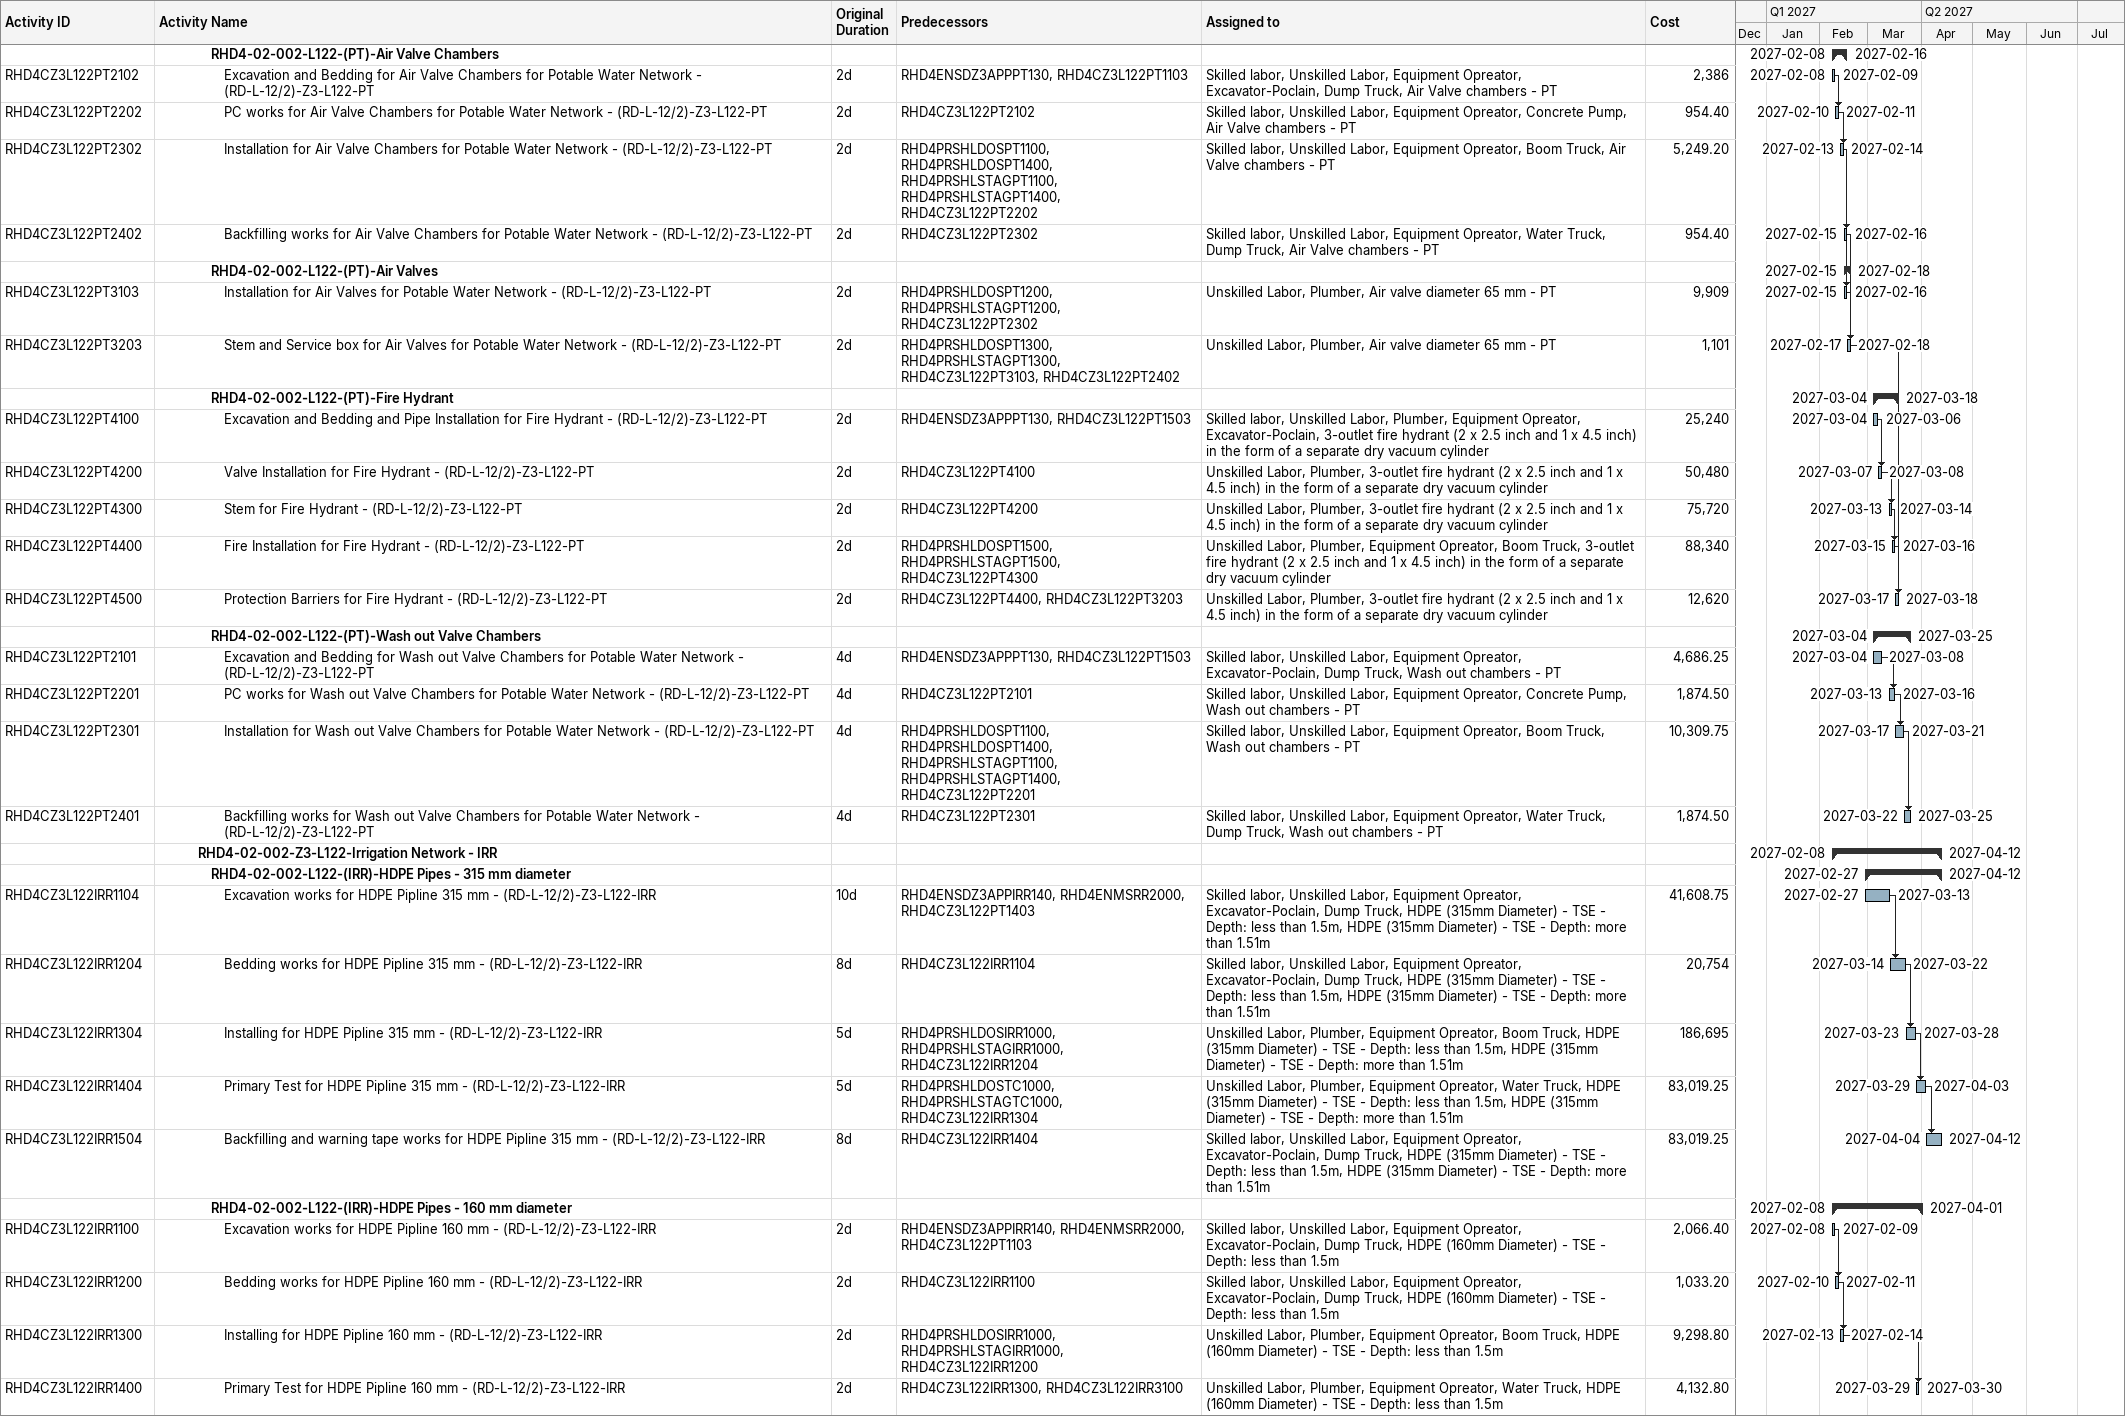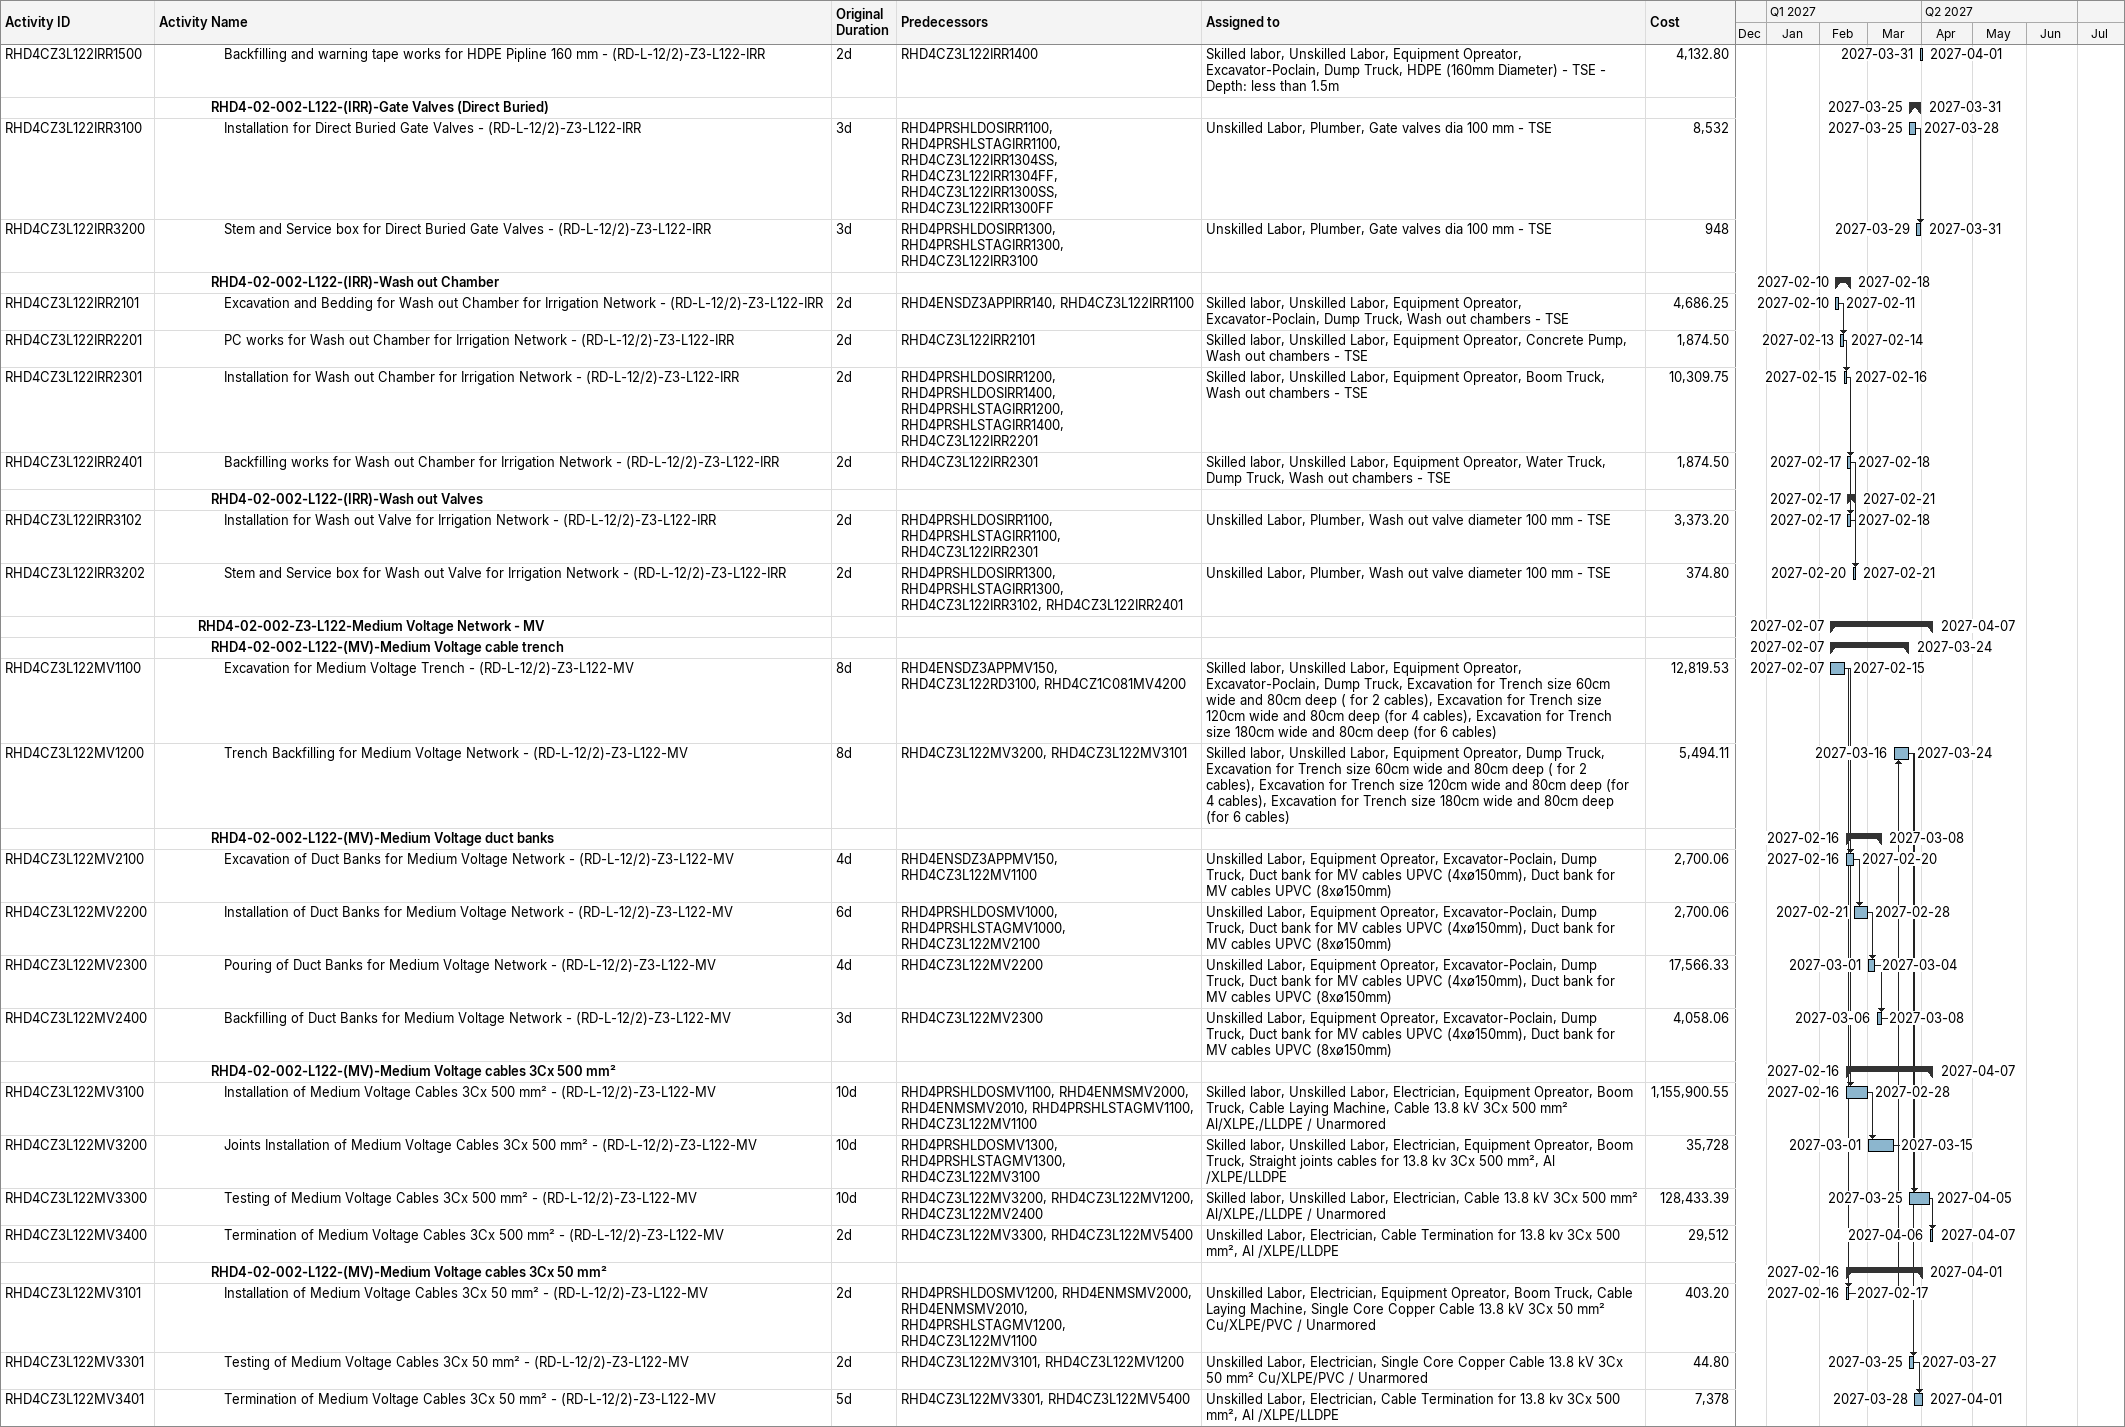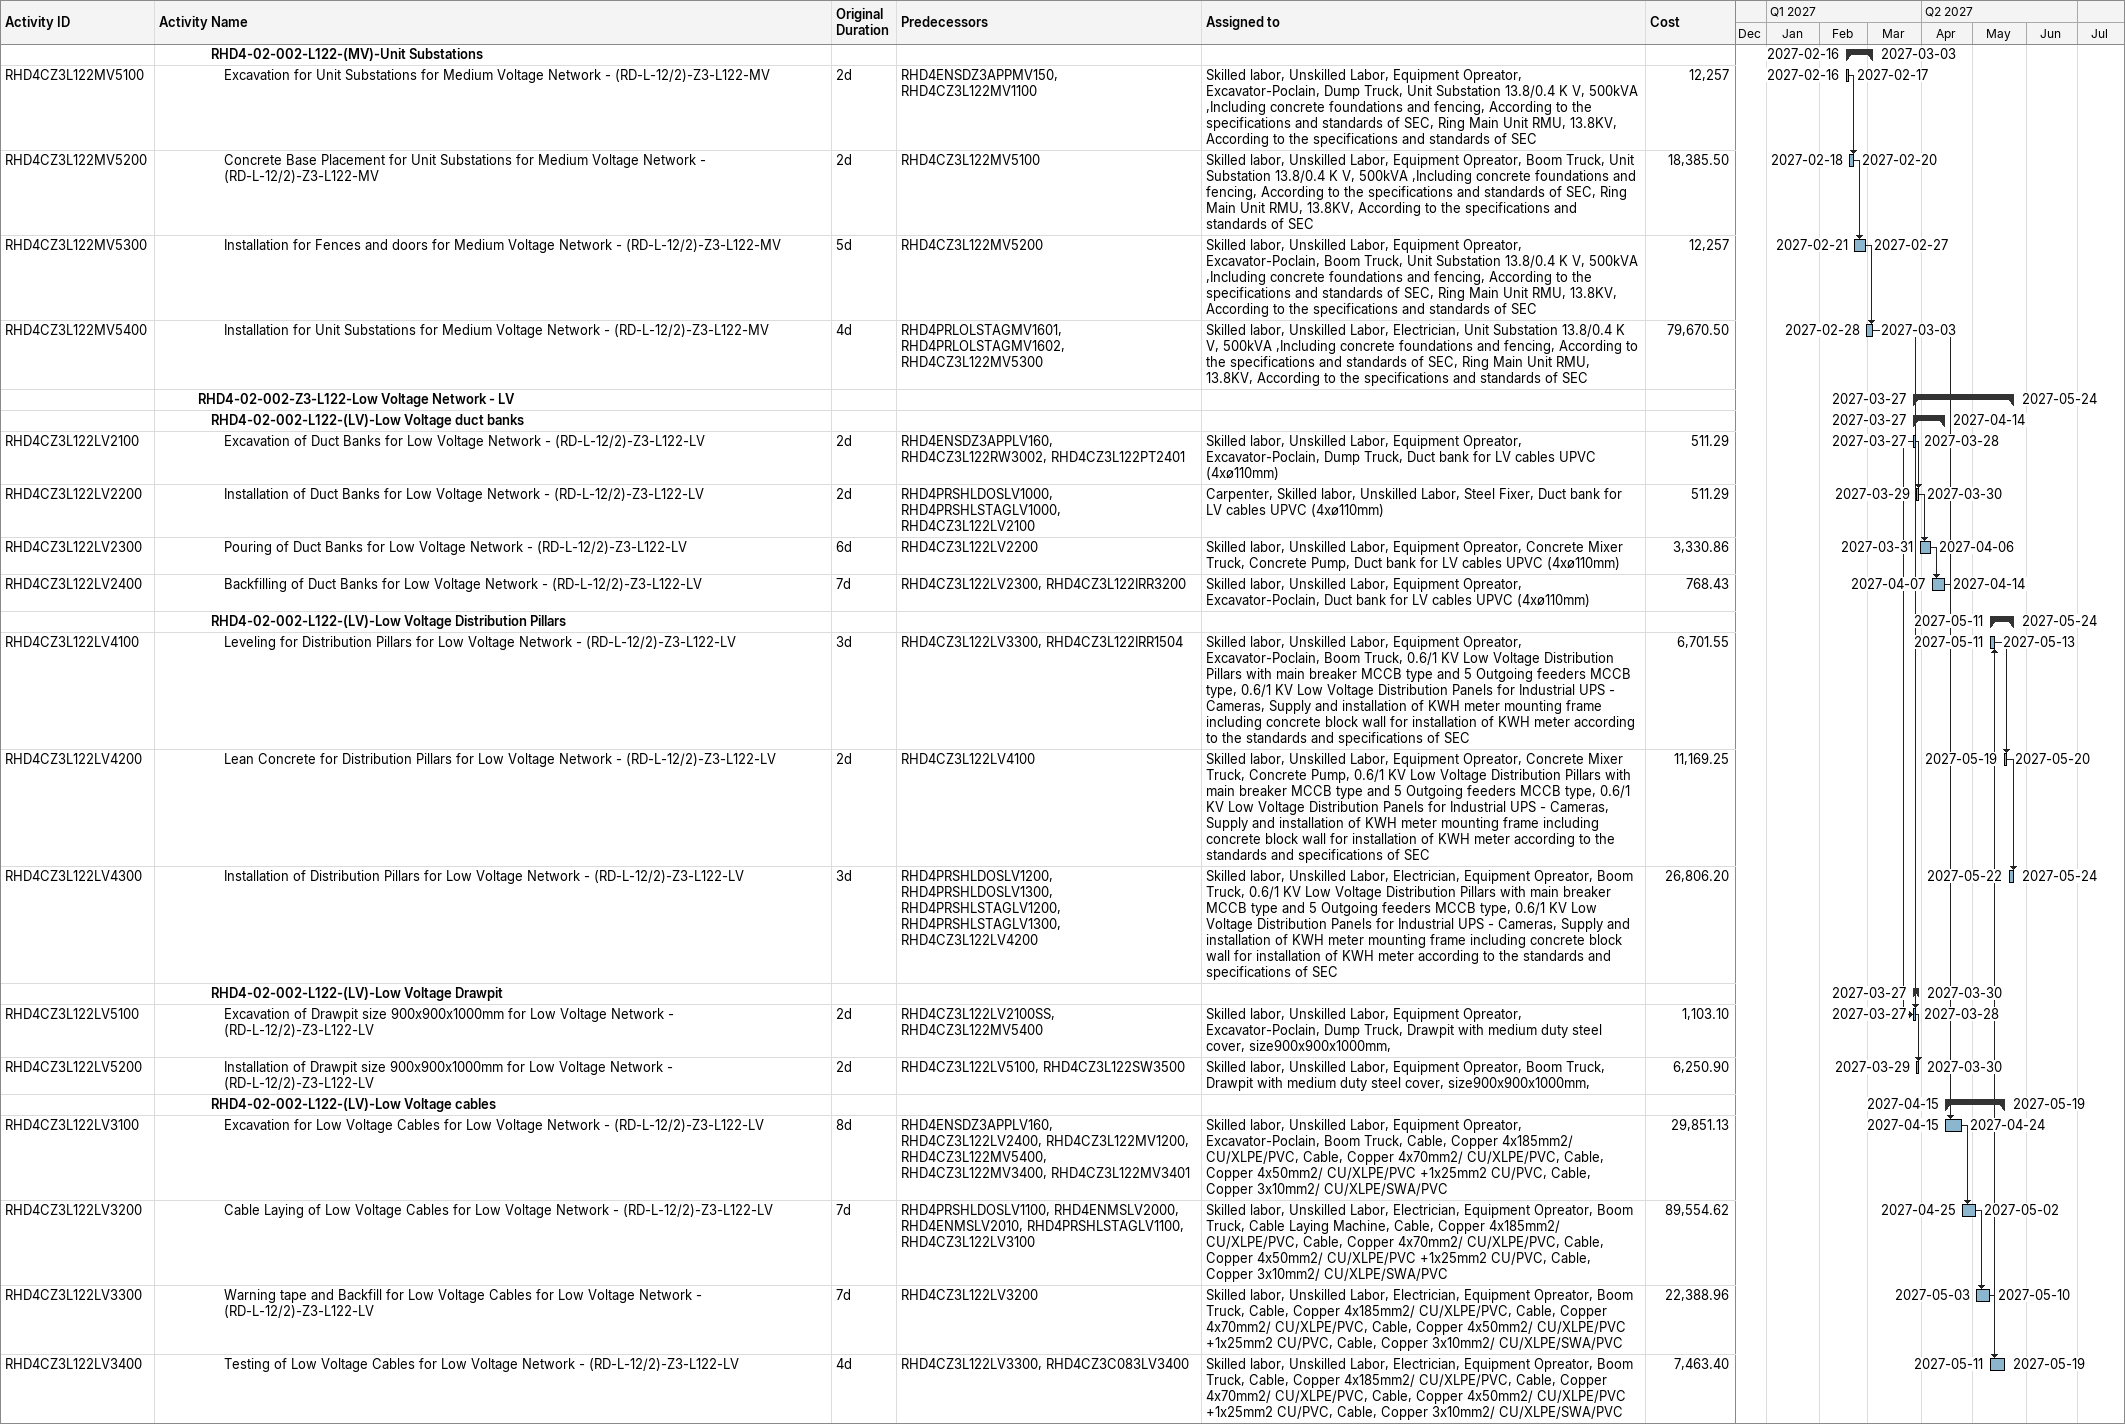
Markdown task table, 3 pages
| ID | Level | Task | Original duration | Start | Finish | Predecessors | Resources | Cost |
|---|---|---|---|---|---|---|---|---|
|  | 5 | **RHD4-02-002-L122-(PT)-Air Valve Chambers** |  | 2027-02-08 | 2027-02-16 |  |  |  |
| RHD4CZ3L122PT2102 | 6 | Excavation and Bedding for Air Valve Chambers for Potable Water Network - (RD-L-12/2)-Z3-L122-PT | 2d | 2027-02-08 | 2027-02-09 | RHD4ENSDZ3APPPT130, RHD4CZ3L122PT1103 | Skilled labor, Unskilled Labor, Equipment Opreator, Excavator-Poclain, Dump Truck, Air Valve chambers - PT | 2386 |
| RHD4CZ3L122PT2202 | 6 | PC works for Air Valve Chambers for Potable Water Network - (RD-L-12/2)-Z3-L122-PT | 2d | 2027-02-10 | 2027-02-11 | RHD4CZ3L122PT2102 | Skilled labor, Unskilled Labor, Equipment Opreator, Concrete Pump, Air Valve chambers - PT | 954.40 |
| RHD4CZ3L122PT2302 | 6 | Installation for Air Valve Chambers for Potable Water Network - (RD-L-12/2)-Z3-L122-PT | 2d | 2027-02-13 | 2027-02-14 | RHD4PRSHLDOSPT1100, RHD4PRSHLDOSPT1400, RHD4PRSHLSTAGPT1100, RHD4PRSHLSTAGPT1400, RHD4CZ3L122PT2202 | Skilled labor, Unskilled Labor, Equipment Opreator, Boom Truck, Air Valve chambers - PT | 5249.20 |
| RHD4CZ3L122PT2402 | 6 | Backfilling works for Air Valve Chambers for Potable Water Network - (RD-L-12/2)-Z3-L122-PT | 2d | 2027-02-15 | 2027-02-16 | RHD4CZ3L122PT2302 | Skilled labor, Unskilled Labor, Equipment Opreator, Water Truck, Dump Truck, Air Valve chambers - PT | 954.40 |
|  | 5 | **RHD4-02-002-L122-(PT)-Air Valves** |  | 2027-02-15 | 2027-02-18 |  |  |  |
| RHD4CZ3L122PT3103 | 6 | Installation for Air Valves for Potable Water Network - (RD-L-12/2)-Z3-L122-PT | 2d | 2027-02-15 | 2027-02-16 | RHD4PRSHLDOSPT1200, RHD4PRSHLSTAGPT1200, RHD4CZ3L122PT2302 | Unskilled Labor, Plumber, Air valve diameter 65 mm - PT | 9909 |
| RHD4CZ3L122PT3203 | 6 | Stem and Service box for Air Valves for Potable Water Network - (RD-L-12/2)-Z3-L122-PT | 2d | 2027-02-17 | 2027-02-18 | RHD4PRSHLDOSPT1300, RHD4PRSHLSTAGPT1300, RHD4CZ3L122PT3103, RHD4CZ3L122PT2402 | Unskilled Labor, Plumber, Air valve diameter 65 mm - PT | 1101 |
|  | 5 | **RHD4-02-002-L122-(PT)-Fire Hydrant** |  | 2027-03-04 | 2027-03-18 |  |  |  |
| RHD4CZ3L122PT4100 | 6 | Excavation and Bedding and Pipe Installation for Fire Hydrant - (RD-L-12/2)-Z3-L122-PT | 2d | 2027-03-04 | 2027-03-06 | RHD4ENSDZ3APPPT130, RHD4CZ3L122PT1503 | Skilled labor, Unskilled Labor, Plumber, Equipment Opreator, Excavator-Poclain, 3-outlet fire hydrant (2 x 2.5 inch and 1 x 4.5 inch) in the form of a separate dry vacuum cylinder | 25240 |
| RHD4CZ3L122PT4200 | 6 | Valve Installation for Fire Hydrant - (RD-L-12/2)-Z3-L122-PT | 2d | 2027-03-07 | 2027-03-08 | RHD4CZ3L122PT4100 | Unskilled Labor, Plumber, 3-outlet fire hydrant (2 x 2.5 inch and 1 x 4.5 inch) in the form of a separate dry vacuum cylinder | 50480 |
| RHD4CZ3L122PT4300 | 6 | Stem for Fire Hydrant - (RD-L-12/2)-Z3-L122-PT | 2d | 2027-03-13 | 2027-03-14 | RHD4CZ3L122PT4200 | Unskilled Labor, Plumber, 3-outlet fire hydrant (2 x 2.5 inch and 1 x 4.5 inch) in the form of a separate dry vacuum cylinder | 75720 |
| RHD4CZ3L122PT4400 | 6 | Fire Installation for Fire Hydrant - (RD-L-12/2)-Z3-L122-PT | 2d | 2027-03-15 | 2027-03-16 | RHD4PRSHLDOSPT1500, RHD4PRSHLSTAGPT1500, RHD4CZ3L122PT4300 | Unskilled Labor, Plumber, Equipment Opreator, Boom Truck, 3-outlet fire hydrant (2 x 2.5 inch and 1 x 4.5 inch) in the form of a separate dry vacuum cylinder | 88340 |
| RHD4CZ3L122PT4500 | 6 | Protection Barriers for Fire Hydrant - (RD-L-12/2)-Z3-L122-PT | 2d | 2027-03-17 | 2027-03-18 | RHD4CZ3L122PT4400, RHD4CZ3L122PT3203 | Unskilled Labor, Plumber, 3-outlet fire hydrant (2 x 2.5 inch and 1 x 4.5 inch) in the form of a separate dry vacuum cylinder | 12620 |
|  | 5 | **RHD4-02-002-L122-(PT)-Wash out Valve Chambers** |  | 2027-03-04 | 2027-03-25 |  |  |  |
| RHD4CZ3L122PT2101 | 6 | Excavation and Bedding for Wash out Valve Chambers for Potable Water Network - (RD-L-12/2)-Z3-L122-PT | 4d | 2027-03-04 | 2027-03-08 | RHD4ENSDZ3APPPT130, RHD4CZ3L122PT1503 | Skilled labor, Unskilled Labor, Equipment Opreator, Excavator-Poclain, Dump Truck, Wash out chambers - PT | 4686.25 |
| RHD4CZ3L122PT2201 | 6 | PC works for Wash out Valve Chambers for Potable Water Network - (RD-L-12/2)-Z3-L122-PT | 4d | 2027-03-13 | 2027-03-16 | RHD4CZ3L122PT2101 | Skilled labor, Unskilled Labor, Equipment Opreator, Concrete Pump, Wash out chambers - PT | 1874.50 |
| RHD4CZ3L122PT2301 | 6 | Installation for Wash out Valve Chambers for Potable Water Network - (RD-L-12/2)-Z3-L122-PT | 4d | 2027-03-17 | 2027-03-21 | RHD4PRSHLDOSPT1100, RHD4PRSHLDOSPT1400, RHD4PRSHLSTAGPT1100, RHD4PRSHLSTAGPT1400, RHD4CZ3L122PT2201 | Skilled labor, Unskilled Labor, Equipment Opreator, Boom Truck, Wash out chambers - PT | 10309.75 |
| RHD4CZ3L122PT2401 | 6 | Backfilling works for Wash out Valve Chambers for Potable Water Network - (RD-L-12/2)-Z3-L122-PT | 4d | 2027-03-22 | 2027-03-25 | RHD4CZ3L122PT2301 | Skilled labor, Unskilled Labor, Equipment Opreator, Water Truck, Dump Truck, Wash out chambers - PT | 1874.50 |
|  | 4 | **RHD4-02-002-Z3-L122-Irrigation Network - IRR** |  | 2027-02-08 | 2027-04-12 |  |  |  |
|  | 5 | **RHD4-02-002-L122-(IRR)-HDPE Pipes - 315 mm diameter** |  | 2027-02-27 | 2027-04-12 |  |  |  |
| RHD4CZ3L122IRR1104 | 6 | Excavation works for HDPE Pipline 315 mm - (RD-L-12/2)-Z3-L122-IRR | 10d | 2027-02-27 | 2027-03-13 | RHD4ENSDZ3APPIRR140, RHD4ENMSRR2000, RHD4CZ3L122PT1403 | Skilled labor, Unskilled Labor, Equipment Opreator, Excavator-Poclain, Dump Truck, HDPE (315mm Diameter) - TSE - Depth: less than 1.5m, HDPE (315mm Diameter) - TSE - Depth: more than 1.51m | 41608.75 |
| RHD4CZ3L122IRR1204 | 6 | Bedding works for HDPE Pipline 315 mm - (RD-L-12/2)-Z3-L122-IRR | 8d | 2027-03-14 | 2027-03-22 | RHD4CZ3L122IRR1104 | Skilled labor, Unskilled Labor, Equipment Opreator, Excavator-Poclain, Dump Truck, HDPE (315mm Diameter) - TSE - Depth: less than 1.5m, HDPE (315mm Diameter) - TSE - Depth: more than 1.51m | 20754 |
| RHD4CZ3L122IRR1304 | 6 | Installing for HDPE Pipline 315 mm - (RD-L-12/2)-Z3-L122-IRR | 5d | 2027-03-23 | 2027-03-28 | RHD4PRSHLDOSIRR1000, RHD4PRSHLSTAGIRR1000, RHD4CZ3L122IRR1204 | Unskilled Labor, Plumber, Equipment Opreator, Boom Truck, HDPE (315mm Diameter) - TSE - Depth: less than 1.5m, HDPE (315mm Diameter) - TSE - Depth: more than 1.51m | 186695 |
| RHD4CZ3L122IRR1404 | 6 | Primary Test for HDPE Pipline 315 mm - (RD-L-12/2)-Z3-L122-IRR | 5d | 2027-03-29 | 2027-04-03 | RHD4PRSHLDOSTC1000, RHD4PRSHLSTAGTC1000, RHD4CZ3L122IRR1304 | Unskilled Labor, Plumber, Equipment Opreator, Water Truck, HDPE (315mm Diameter) - TSE - Depth: less than 1.5m, HDPE (315mm Diameter) - TSE - Depth: more than 1.51m | 83019.25 |
| RHD4CZ3L122IRR1504 | 6 | Backfilling and warning tape works for HDPE Pipline 315 mm - (RD-L-12/2)-Z3-L122-IRR | 8d | 2027-04-04 | 2027-04-12 | RHD4CZ3L122IRR1404 | Skilled labor, Unskilled Labor, Equipment Opreator, Excavator-Poclain, Dump Truck, HDPE (315mm Diameter) - TSE - Depth: less than 1.5m, HDPE (315mm Diameter) - TSE - Depth: more than 1.51m | 83019.25 |
|  | 5 | **RHD4-02-002-L122-(IRR)-HDPE Pipes - 160 mm diameter** |  | 2027-02-08 | 2027-04-01 |  |  |  |
| RHD4CZ3L122IRR1100 | 6 | Excavation works for HDPE Pipline 160 mm - (RD-L-12/2)-Z3-L122-IRR | 2d | 2027-02-08 | 2027-02-09 | RHD4ENSDZ3APPIRR140, RHD4ENMSRR2000, RHD4CZ3L122PT1103 | Skilled labor, Unskilled Labor, Equipment Opreator, Excavator-Poclain, Dump Truck, HDPE (160mm Diameter) - TSE - Depth: less than 1.5m | 2066.40 |
| RHD4CZ3L122IRR1200 | 6 | Bedding works for HDPE Pipline 160 mm - (RD-L-12/2)-Z3-L122-IRR | 2d | 2027-02-10 | 2027-02-11 | RHD4CZ3L122IRR1100 | Skilled labor, Unskilled Labor, Equipment Opreator, Excavator-Poclain, Dump Truck, HDPE (160mm Diameter) - TSE - Depth: less than 1.5m | 1033.20 |
| RHD4CZ3L122IRR1300 | 6 | Installing for HDPE Pipline 160 mm - (RD-L-12/2)-Z3-L122-IRR | 2d | 2027-02-13 | 2027-02-14 | RHD4PRSHLDOSIRR1000, RHD4PRSHLSTAGIRR1000, RHD4CZ3L122IRR1200 | Unskilled Labor, Plumber, Equipment Opreator, Boom Truck, HDPE (160mm Diameter) - TSE - Depth: less than 1.5m | 9298.80 |
| RHD4CZ3L122IRR1400 | 6 | Primary Test for HDPE Pipline 160 mm - (RD-L-12/2)-Z3-L122-IRR | 2d | 2027-03-29 | 2027-03-30 | RHD4CZ3L122IRR1300, RHD4CZ3L122IRR3100 | Unskilled Labor, Plumber, Equipment Opreator, Water Truck, HDPE (160mm Diameter) - TSE - Depth: less than 1.5m | 4132.80 |
| RHD4CZ3L122IRR1500 | 6 | Backfilling and warning tape works for HDPE Pipline 160 mm - (RD-L-12/2)-Z3-L122-IRR | 2d | 2027-03-31 | 2027-04-01 | RHD4CZ3L122IRR1400 | Skilled labor, Unskilled Labor, Equipment Opreator, Excavator-Poclain, Dump Truck, HDPE (160mm Diameter) - TSE - Depth: less than 1.5m | 4132.80 |
|  | 5 | **RHD4-02-002-L122-(IRR)-Gate Valves (Direct Buried)** |  | 2027-03-25 | 2027-03-31 |  |  |  |
| RHD4CZ3L122IRR3100 | 6 | Installation for Direct Buried Gate Valves - (RD-L-12/2)-Z3-L122-IRR | 3d | 2027-03-25 | 2027-03-28 | RHD4PRSHLDOSIRR1100, RHD4PRSHLSTAGIRR1100, RHD4CZ3L122IRR1304SS, RHD4CZ3L122IRR1304FF, RHD4CZ3L122IRR1300SS, RHD4CZ3L122IRR1300FF | Unskilled Labor, Plumber, Gate valves dia 100 mm - TSE | 8532 |
| RHD4CZ3L122IRR3200 | 6 | Stem and Service box for Direct Buried Gate Valves - (RD-L-12/2)-Z3-L122-IRR | 3d | 2027-03-29 | 2027-03-31 | RHD4PRSHLDOSIRR1300, RHD4PRSHLSTAGIRR1300, RHD4CZ3L122IRR3100 | Unskilled Labor, Plumber, Gate valves dia 100 mm - TSE | 948 |
|  | 5 | **RHD4-02-002-L122-(IRR)-Wash out Chamber** |  | 2027-02-10 | 2027-02-18 |  |  |  |
| RHD4CZ3L122IRR2101 | 6 | Excavation and Bedding for Wash out Chamber for Irrigation Network - (RD-L-12/2)-Z3-L122-IRR | 2d | 2027-02-10 | 2027-02-11 | RHD4ENSDZ3APPIRR140, RHD4CZ3L122IRR1100 | Skilled labor, Unskilled Labor, Equipment Opreator, Excavator-Poclain, Dump Truck, Wash out chambers - TSE | 4686.25 |
| RHD4CZ3L122IRR2201 | 6 | PC works for Wash out Chamber for Irrigation Network - (RD-L-12/2)-Z3-L122-IRR | 2d | 2027-02-13 | 2027-02-14 | RHD4CZ3L122IRR2101 | Skilled labor, Unskilled Labor, Equipment Opreator, Concrete Pump, Wash out chambers - TSE | 1874.50 |
| RHD4CZ3L122IRR2301 | 6 | Installation for Wash out Chamber for Irrigation Network - (RD-L-12/2)-Z3-L122-IRR | 2d | 2027-02-15 | 2027-02-16 | RHD4PRSHLDOSIRR1200, RHD4PRSHLDOSIRR1400, RHD4PRSHLSTAGIRR1200, RHD4PRSHLSTAGIRR1400, RHD4CZ3L122IRR2201 | Skilled labor, Unskilled Labor, Equipment Opreator, Boom Truck, Wash out chambers - TSE | 10309.75 |
| RHD4CZ3L122IRR2401 | 6 | Backfilling works for Wash out Chamber for Irrigation Network - (RD-L-12/2)-Z3-L122-IRR | 2d | 2027-02-17 | 2027-02-18 | RHD4CZ3L122IRR2301 | Skilled labor, Unskilled Labor, Equipment Opreator, Water Truck, Dump Truck, Wash out chambers - TSE | 1874.50 |
|  | 5 | **RHD4-02-002-L122-(IRR)-Wash out Valves** |  | 2027-02-17 | 2027-02-21 |  |  |  |
| RHD4CZ3L122IRR3102 | 6 | Installation for Wash out Valve for Irrigation Network - (RD-L-12/2)-Z3-L122-IRR | 2d | 2027-02-17 | 2027-02-18 | RHD4PRSHLDOSIRR1100, RHD4PRSHLSTAGIRR1100, RHD4CZ3L122IRR2301 | Unskilled Labor, Plumber, Wash out valve diameter 100 mm - TSE | 3373.20 |
| RHD4CZ3L122IRR3202 | 6 | Stem and Service box for Wash out Valve for Irrigation Network - (RD-L-12/2)-Z3-L122-IRR | 2d | 2027-02-20 | 2027-02-21 | RHD4PRSHLDOSIRR1300, RHD4PRSHLSTAGIRR1300, RHD4CZ3L122IRR3102, RHD4CZ3L122IRR2401 | Unskilled Labor, Plumber, Wash out valve diameter 100 mm - TSE | 374.80 |
|  | 4 | **RHD4-02-002-Z3-L122-Medium Voltage Network - MV** |  | 2027-02-07 | 2027-04-07 |  |  |  |
|  | 5 | **RHD4-02-002-L122-(MV)-Medium Voltage cable trench** |  | 2027-02-07 | 2027-03-24 |  |  |  |
| RHD4CZ3L122MV1100 | 6 | Excavation for Medium Voltage Trench - (RD-L-12/2)-Z3-L122-MV | 8d | 2027-02-07 | 2027-02-15 | RHD4ENSDZ3APPMV150, RHD4CZ3L122RD3100, RHD4CZ1C081MV4200 | Skilled labor, Unskilled Labor, Equipment Opreator, Excavator-Poclain, Dump Truck, Excavation for Trench size 60cm wide and 80cm deep ( for 2 cables), Excavation for Trench size 120cm wide and 80cm deep (for 4 cables), Excavation for Trench size 180cm wide and 80cm deep (for 6 cables) | 12819.53 |
| RHD4CZ3L122MV1200 | 6 | Trench Backfilling for Medium Voltage Network - (RD-L-12/2)-Z3-L122-MV | 8d | 2027-03-16 | 2027-03-24 | RHD4CZ3L122MV3200, RHD4CZ3L122MV3101 | Skilled labor, Unskilled Labor, Equipment Opreator, Dump Truck, Excavation for Trench size 60cm wide and 80cm deep ( for 2 cables), Excavation for Trench size 120cm wide and 80cm deep (for 4 cables), Excavation for Trench size 180cm wide and 80cm deep (for 6 cables) | 5494.11 |
|  | 5 | **RHD4-02-002-L122-(MV)-Medium Voltage duct banks** |  | 2027-02-16 | 2027-03-08 |  |  |  |
| RHD4CZ3L122MV2100 | 6 | Excavation of Duct Banks for Medium Voltage Network - (RD-L-12/2)-Z3-L122-MV | 4d | 2027-02-16 | 2027-02-20 | RHD4ENSDZ3APPMV150, RHD4CZ3L122MV1100 | Unskilled Labor, Equipment Opreator, Excavator-Poclain, Dump Truck, Duct bank for MV cables UPVC (4xø150mm), Duct bank for MV cables UPVC (8xø150mm) | 2700.06 |
| RHD4CZ3L122MV2200 | 6 | Installation of Duct Banks for Medium Voltage Network - (RD-L-12/2)-Z3-L122-MV | 6d | 2027-02-21 | 2027-02-28 | RHD4PRSHLDOSMV1000, RHD4PRSHLSTAGMV1000, RHD4CZ3L122MV2100 | Unskilled Labor, Equipment Opreator, Excavator-Poclain, Dump Truck, Duct bank for MV cables UPVC (4xø150mm), Duct bank for MV cables UPVC (8xø150mm) | 2700.06 |
| RHD4CZ3L122MV2300 | 6 | Pouring of Duct Banks for Medium Voltage Network - (RD-L-12/2)-Z3-L122-MV | 4d | 2027-03-01 | 2027-03-04 | RHD4CZ3L122MV2200 | Unskilled Labor, Equipment Opreator, Excavator-Poclain, Dump Truck, Duct bank for MV cables UPVC (4xø150mm), Duct bank for MV cables UPVC (8xø150mm) | 17566.33 |
| RHD4CZ3L122MV2400 | 6 | Backfilling of Duct Banks for Medium Voltage Network - (RD-L-12/2)-Z3-L122-MV | 3d | 2027-03-06 | 2027-03-08 | RHD4CZ3L122MV2300 | Unskilled Labor, Equipment Opreator, Excavator-Poclain, Dump Truck, Duct bank for MV cables UPVC (4xø150mm), Duct bank for MV cables UPVC (8xø150mm) | 4058.06 |
|  | 5 | **RHD4-02-002-L122-(MV)-Medium Voltage cables 3Cx 500 mm²** |  | 2027-02-16 | 2027-04-07 |  |  |  |
| RHD4CZ3L122MV3100 | 6 | Installation of Medium Voltage Cables 3Cx 500 mm² - (RD-L-12/2)-Z3-L122-MV | 10d | 2027-02-16 | 2027-02-28 | RHD4PRSHLDOSMV1100, RHD4ENMSMV2000, RHD4ENMSMV2010, RHD4PRSHLSTAGMV1100, RHD4CZ3L122MV1100 | Skilled labor, Unskilled Labor, Electrician, Equipment Opreator, Boom Truck, Cable Laying Machine, Cable 13.8 kV 3Cx 500 mm² Al/XLPE,/LLDPE / Unarmored | 1155900.55 |
| RHD4CZ3L122MV3200 | 6 | Joints Installation of Medium Voltage Cables 3Cx 500 mm² - (RD-L-12/2)-Z3-L122-MV | 10d | 2027-03-01 | 2027-03-15 | RHD4PRSHLDOSMV1300, RHD4PRSHLSTAGMV1300, RHD4CZ3L122MV3100 | Skilled labor, Unskilled Labor, Electrician, Equipment Opreator, Boom Truck, Straight joints cables for 13.8 kv 3Cx 500 mm², Al /XLPE/LLDPE | 35728 |
| RHD4CZ3L122MV3300 | 6 | Testing of Medium Voltage Cables 3Cx 500 mm² - (RD-L-12/2)-Z3-L122-MV | 10d | 2027-03-25 | 2027-04-05 | RHD4CZ3L122MV3200, RHD4CZ3L122MV1200, RHD4CZ3L122MV2400 | Skilled labor, Unskilled Labor, Electrician, Cable 13.8 kV 3Cx 500 mm² Al/XLPE,/LLDPE / Unarmored | 128433.39 |
| RHD4CZ3L122MV3400 | 6 | Termination of Medium Voltage Cables 3Cx 500 mm² - (RD-L-12/2)-Z3-L122-MV | 2d | 2027-04-06 | 2027-04-07 | RHD4CZ3L122MV3300, RHD4CZ3L122MV5400 | Unskilled Labor, Electrician, Cable Termination for 13.8 kv 3Cx 500 mm², Al /XLPE/LLDPE | 29512 |
|  | 5 | **RHD4-02-002-L122-(MV)-Medium Voltage cables 3Cx 50 mm²** |  | 2027-02-16 | 2027-04-01 |  |  |  |
| RHD4CZ3L122MV3101 | 6 | Installation of Medium Voltage Cables 3Cx 50 mm² - (RD-L-12/2)-Z3-L122-MV | 2d | 2027-02-16 | 2027-02-17 | RHD4PRSHLDOSMV1200, RHD4ENMSMV2000, RHD4ENMSMV2010, RHD4PRSHLSTAGMV1200, RHD4CZ3L122MV1100 | Unskilled Labor, Electrician, Equipment Opreator, Boom Truck, Cable Laying Machine, Single Core Copper Cable 13.8 kV 3Cx 50 mm² Cu/XLPE/PVC / Unarmored | 403.20 |
| RHD4CZ3L122MV3301 | 6 | Testing of Medium Voltage Cables 3Cx 50 mm² - (RD-L-12/2)-Z3-L122-MV | 2d | 2027-03-25 | 2027-03-27 | RHD4CZ3L122MV3101, RHD4CZ3L122MV1200 | Unskilled Labor, Electrician, Single Core Copper Cable 13.8 kV 3Cx 50 mm² Cu/XLPE/PVC / Unarmored | 44.80 |
| RHD4CZ3L122MV3401 | 6 | Termination of Medium Voltage Cables 3Cx 50 mm² - (RD-L-12/2)-Z3-L122-MV | 5d | 2027-03-28 | 2027-04-01 | RHD4CZ3L122MV3301, RHD4CZ3L122MV5400 | Unskilled Labor, Electrician, Cable Termination for 13.8 kv 3Cx 500 mm², Al /XLPE/LLDPE | 7378 |
|  | 5 | **RHD4-02-002-L122-(MV)-Unit Substations** |  | 2027-02-16 | 2027-03-03 |  |  |  |
| RHD4CZ3L122MV5100 | 6 | Excavation for Unit Substations for Medium Voltage Network - (RD-L-12/2)-Z3-L122-MV | 2d | 2027-02-16 | 2027-02-17 | RHD4ENSDZ3APPMV150, RHD4CZ3L122MV1100 | Skilled labor, Unskilled Labor, Equipment Opreator, Excavator-Poclain, Dump Truck, Unit Substation 13.8/0.4 K V, 500kVA ,Including concrete foundations and fencing, According to the specifications and standards of SEC, Ring Main Unit RMU, 13.8KV, According to the specifications and standards of SEC | 12257 |
| RHD4CZ3L122MV5200 | 6 | Concrete Base Placement for Unit Substations for Medium Voltage Network - (RD-L-12/2)-Z3-L122-MV | 2d | 2027-02-18 | 2027-02-20 | RHD4CZ3L122MV5100 | Skilled labor, Unskilled Labor, Equipment Opreator, Boom Truck, Unit Substation 13.8/0.4 K V, 500kVA ,Including concrete foundations and fencing, According to the specifications and standards of SEC, Ring Main Unit RMU, 13.8KV, According to the specifications and standards of SEC | 18385.50 |
| RHD4CZ3L122MV5300 | 6 | Installation for Fences and doors for Medium Voltage Network - (RD-L-12/2)-Z3-L122-MV | 5d | 2027-02-21 | 2027-02-27 | RHD4CZ3L122MV5200 | Skilled labor, Unskilled Labor, Equipment Opreator, Excavator-Poclain, Boom Truck, Unit Substation 13.8/0.4 K V, 500kVA ,Including concrete foundations and fencing, According to the specifications and standards of SEC, Ring Main Unit RMU, 13.8KV, According to the specifications and standards of SEC | 12257 |
| RHD4CZ3L122MV5400 | 6 | Installation for Unit Substations for Medium Voltage Network - (RD-L-12/2)-Z3-L122-MV | 4d | 2027-02-28 | 2027-03-03 | RHD4PRLOLSTAGMV1601, RHD4PRLOLSTAGMV1602, RHD4CZ3L122MV5300 | Skilled labor, Unskilled Labor, Electrician, Unit Substation 13.8/0.4 K V, 500kVA ,Including concrete foundations and fencing, According to the specifications and standards of SEC, Ring Main Unit RMU, 13.8KV, According to the specifications and standards of SEC | 79670.50 |
|  | 4 | **RHD4-02-002-Z3-L122-Low Voltage Network - LV** |  | 2027-03-27 | 2027-05-24 |  |  |  |
|  | 5 | **RHD4-02-002-L122-(LV)-Low Voltage duct banks** |  | 2027-03-27 | 2027-04-14 |  |  |  |
| RHD4CZ3L122LV2100 | 6 | Excavation of Duct Banks for Low Voltage Network - (RD-L-12/2)-Z3-L122-LV | 2d | 2027-03-27 | 2027-03-28 | RHD4ENSDZ3APPLV160, RHD4CZ3L122RW3002, RHD4CZ3L122PT2401 | Skilled labor, Unskilled Labor, Equipment Opreator, Excavator-Poclain, Dump Truck, Duct bank for LV cables UPVC (4xø110mm) | 511.29 |
| RHD4CZ3L122LV2200 | 6 | Installation of Duct Banks for Low Voltage Network - (RD-L-12/2)-Z3-L122-LV | 2d | 2027-03-29 | 2027-03-30 | RHD4PRSHLDOSLV1000, RHD4PRSHLSTAGLV1000, RHD4CZ3L122LV2100 | Carpenter, Skilled labor, Unskilled Labor, Steel Fixer, Duct bank for LV cables UPVC (4xø110mm) | 511.29 |
| RHD4CZ3L122LV2300 | 6 | Pouring of Duct Banks for Low Voltage Network - (RD-L-12/2)-Z3-L122-LV | 6d | 2027-03-31 | 2027-04-06 | RHD4CZ3L122LV2200 | Skilled labor, Unskilled Labor, Equipment Opreator, Concrete Mixer Truck, Concrete Pump, Duct bank for LV cables UPVC (4xø110mm) | 3330.86 |
| RHD4CZ3L122LV2400 | 6 | Backfilling of Duct Banks for Low Voltage Network - (RD-L-12/2)-Z3-L122-LV | 7d | 2027-04-07 | 2027-04-14 | RHD4CZ3L122LV2300, RHD4CZ3L122IRR3200 | Skilled labor, Unskilled Labor, Equipment Opreator, Excavator-Poclain, Duct bank for LV cables UPVC (4xø110mm) | 768.43 |
|  | 5 | **RHD4-02-002-L122-(LV)-Low Voltage Distribution Pillars** |  | 2027-05-11 | 2027-05-24 |  |  |  |
| RHD4CZ3L122LV4100 | 6 | Leveling for Distribution Pillars for Low Voltage Network - (RD-L-12/2)-Z3-L122-LV | 3d | 2027-05-11 | 2027-05-13 | RHD4CZ3L122LV3300, RHD4CZ3L122IRR1504 | Skilled labor, Unskilled Labor, Equipment Opreator, Excavator-Poclain, Boom Truck, 0.6/1 KV Low Voltage Distribution Pillars with main breaker MCCB type and 5 Outgoing feeders MCCB type, 0.6/1 KV Low Voltage Distribution Panels for Industrial UPS - Cameras, Supply and installation of KWH meter mounting frame including concrete block wall for installation of KWH meter according to the standards and specifications of SEC | 6701.55 |
| RHD4CZ3L122LV4200 | 6 | Lean Concrete for Distribution Pillars for Low Voltage Network - (RD-L-12/2)-Z3-L122-LV | 2d | 2027-05-19 | 2027-05-20 | RHD4CZ3L122LV4100 | Skilled labor, Unskilled Labor, Equipment Opreator, Concrete Mixer Truck, Concrete Pump, 0.6/1 KV Low Voltage Distribution Pillars with main breaker MCCB type and 5 Outgoing feeders MCCB type, 0.6/1 KV Low Voltage Distribution Panels for Industrial UPS - Cameras, Supply and installation of KWH meter mounting frame including concrete block wall for installation of KWH meter according to the standards and specifications of SEC | 11169.25 |
| RHD4CZ3L122LV4300 | 6 | Installation of Distribution Pillars for Low Voltage Network - (RD-L-12/2)-Z3-L122-LV | 3d | 2027-05-22 | 2027-05-24 | RHD4PRSHLDOSLV1200, RHD4PRSHLDOSLV1300, RHD4PRSHLSTAGLV1200, RHD4PRSHLSTAGLV1300, RHD4CZ3L122LV4200 | Skilled labor, Unskilled Labor, Electrician, Equipment Opreator, Boom Truck, 0.6/1 KV Low Voltage Distribution Pillars with main breaker MCCB type and 5 Outgoing feeders MCCB type, 0.6/1 KV Low Voltage Distribution Panels for Industrial UPS - Cameras, Supply and installation of KWH meter mounting frame including concrete block wall for installation of KWH meter according to the standards and specifications of SEC | 26806.20 |
|  | 5 | **RHD4-02-002-L122-(LV)-Low Voltage Drawpit** |  | 2027-03-27 | 2027-03-30 |  |  |  |
| RHD4CZ3L122LV5100 | 6 | Excavation of Drawpit size 900x900x1000mm for Low Voltage Network - (RD-L-12/2)-Z3-L122-LV | 2d | 2027-03-27 | 2027-03-28 | RHD4CZ3L122LV2100SS, RHD4CZ3L122MV5400 | Skilled labor, Unskilled Labor, Equipment Opreator, Excavator-Poclain, Dump Truck, Drawpit with medium duty steel cover, size900x900x1000mm, | 1103.10 |
| RHD4CZ3L122LV5200 | 6 | Installation of Drawpit size 900x900x1000mm for Low Voltage Network - (RD-L-12/2)-Z3-L122-LV | 2d | 2027-03-29 | 2027-03-30 | RHD4CZ3L122LV5100, RHD4CZ3L122SW3500 | Skilled labor, Unskilled Labor, Equipment Opreator, Boom Truck, Drawpit with medium duty steel cover, size900x900x1000mm, | 6250.90 |
|  | 5 | **RHD4-02-002-L122-(LV)-Low Voltage cables** |  | 2027-04-15 | 2027-05-19 |  |  |  |
| RHD4CZ3L122LV3100 | 6 | Excavation for Low Voltage Cables for Low Voltage Network - (RD-L-12/2)-Z3-L122-LV | 8d | 2027-04-15 | 2027-04-24 | RHD4ENSDZ3APPLV160, RHD4CZ3L122LV2400, RHD4CZ3L122MV1200, RHD4CZ3L122MV5400, RHD4CZ3L122MV3400, RHD4CZ3L122MV3401 | Skilled labor, Unskilled Labor, Equipment Opreator, Excavator-Poclain, Boom Truck, Cable, Copper 4x185mm2/ CU/XLPE/PVC, Cable, Copper 4x70mm2/ CU/XLPE/PVC, Cable, Copper 4x50mm2/ CU/XLPE/PVC +1x25mm2 CU/PVC, Cable, Copper 3x10mm2/ CU/XLPE/SWA/PVC | 29851.13 |
| RHD4CZ3L122LV3200 | 6 | Cable Laying of Low Voltage Cables for Low Voltage Network - (RD-L-12/2)-Z3-L122-LV | 7d | 2027-04-25 | 2027-05-02 | RHD4PRSHLDOSLV1100, RHD4ENMSLV2000, RHD4ENMSLV2010, RHD4PRSHLSTAGLV1100, RHD4CZ3L122LV3100 | Skilled labor, Unskilled Labor, Electrician, Equipment Opreator, Boom Truck, Cable Laying Machine, Cable, Copper 4x185mm2/ CU/XLPE/PVC, Cable, Copper 4x70mm2/ CU/XLPE/PVC, Cable, Copper 4x50mm2/ CU/XLPE/PVC +1x25mm2 CU/PVC, Cable, Copper 3x10mm2/ CU/XLPE/SWA/PVC | 89554.62 |
| RHD4CZ3L122LV3300 | 6 | Warning tape and Backfill for Low Voltage Cables for Low Voltage Network - (RD-L-12/2)-Z3-L122-LV | 7d | 2027-05-03 | 2027-05-10 | RHD4CZ3L122LV3200 | Skilled labor, Unskilled Labor, Electrician, Equipment Opreator, Boom Truck, Cable, Copper 4x185mm2/ CU/XLPE/PVC, Cable, Copper 4x70mm2/ CU/XLPE/PVC, Cable, Copper 4x50mm2/ CU/XLPE/PVC +1x25mm2 CU/PVC, Cable, Copper 3x10mm2/ CU/XLPE/SWA/PVC | 22388.96 |
| RHD4CZ3L122LV3400 | 6 | Testing of Low Voltage Cables for Low Voltage Network - (RD-L-12/2)-Z3-L122-LV | 4d | 2027-05-11 | 2027-05-19 | RHD4CZ3L122LV3300, RHD4CZ3C083LV3400 | Skilled labor, Unskilled Labor, Electrician, Equipment Opreator, Boom Truck, Cable, Copper 4x185mm2/ CU/XLPE/PVC, Cable, Copper 4x70mm2/ CU/XLPE/PVC, Cable, Copper 4x50mm2/ CU/XLPE/PVC +1x25mm2 CU/PVC, Cable, Copper 3x10mm2/ CU/XLPE/SWA/PVC | 7463.40 |
